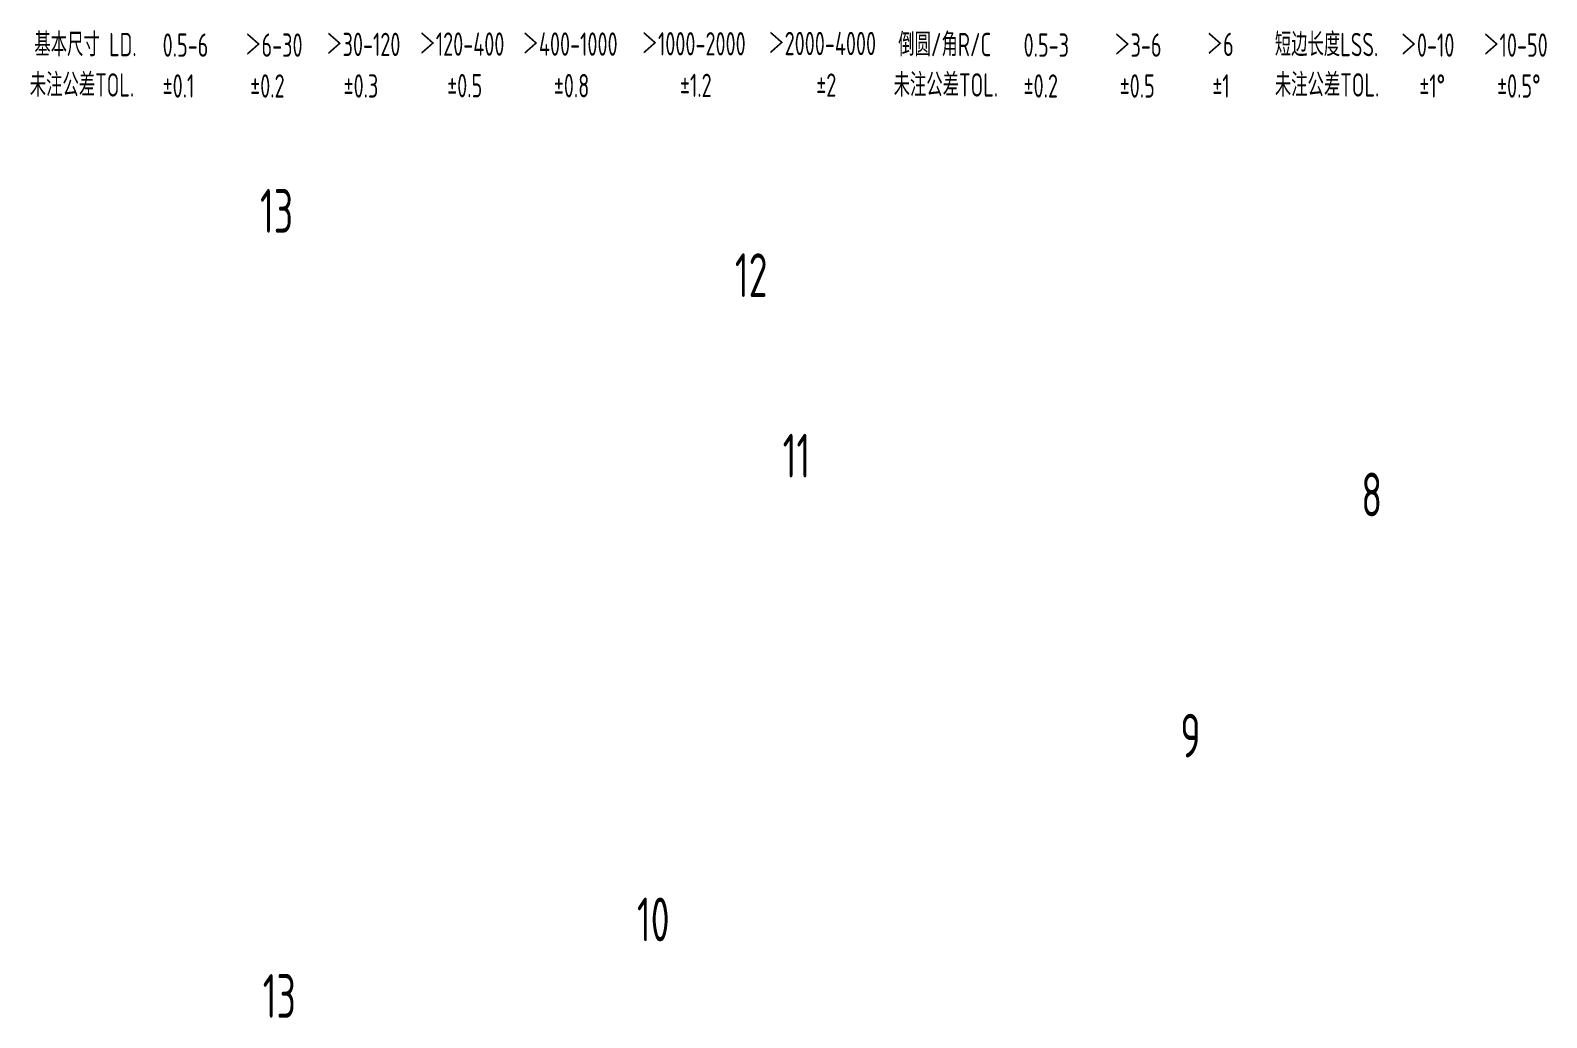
# Model space of a CAD drawing. Header units: inches. Extents: x 14216 to 120088, y -29410 to 23559.
# Drawn here: x 18953.5 to 19421, y 6106.2 to 6410.8 of the extents above; entities that cross this region are included whole.
import ezdxf

# ---------------------------------------------------------------- set-up
doc = ezdxf.new("R2010")
doc.units = ezdxf.units.IN
doc.header["$LTSCALE"] = 0.3
doc.header["$MEASUREMENT"] = 0
doc.layers.add('6', color=3, linetype='Continuous')
doc.layers.add('7', color=4, linetype='Continuous')
doc.styles.add('HZ', font='isocp2.shx', dxfattribs={"width": 0.7, "bigfont": 'hztxt.shx'})

msp = doc.modelspace()

# ---------------------------------------------------------------- texts
at = {"layer": '6', "color": 2, "style": 'HZ', "width": 0.7}
for s, p in [('基本尺寸 LD.', (18954.728, 6402.812)), ('＞2000-4000', (19181.039, 6403.134)), ('倒圆/角R/C', (19221.102, 6402.812)), ('短边长度LSS.', (19337.22, 6402.812)), ('0.5-6', (18994.279, 6402.638)), ('＞6-30', (19019.736, 6402.638)), ('＞30-120', (19044.732, 6402.859)), ('＞120-400', (19073.471, 6402.952)), ('＞400-1000', (19105.269, 6402.952)), ('＞1000-2000', (19141.966, 6403.043)), ('0.5-3', (19259.753, 6402.638)), ('＞3-6', (19287.706, 6402.638)), ('＞6', (19316.228, 6402.859)), ('＞0-10', (19376.008, 6402.638)), ('＞10-50', (19401.484, 6402.638)), ('未注公差TOL.', (18953.31, 6390.356)), ('%%P0.1', (18994.279, 6390.038)), ('%%P0.2', (19021.279, 6390.038)), ('%%P0.3', (19050.079, 6390.038)), ('%%P0.5', (19082.021, 6390.131)), ('%%P0.8', (19114.903, 6390.131)), ('%%P1.2', (19153.793, 6390.222)), ('%%P2', (19195.829, 6390.312)), ('未注公差TOL.', (19219.684, 6390.356)), ('%%P0.2', (19259.753, 6390.038)), ('%%P0.5', (19289.394, 6390.038)), ('%%P1', (19317.965, 6390.038)), ('未注公差TOL.', (19337.233, 6390.356)), ('%%P1%%D', (19381.779, 6390.038)), ('%%P0.5%%D', (19405.75, 6390.038))]:
    msp.add_text(s, height=7.2, dxfattribs=at).set_placement(p)
at = {"layer": '7', "style": 'HZ', "width": 0.7}
for s, p in [('13', (19024.309, 6348.34)), ('12', (19170.742, 6328.506)), ('11', (19185.476, 6272.826)), ('8', (19363.902, 6260.837)), ('9', (19308.101, 6186.436)), ('10', (19140.54, 6129.742)), ('13', (19025.152, 6106.133))]:
    msp.add_text(s, height=13.5, dxfattribs=at).set_placement(p)

doc.saveas('drawing.dxf')
